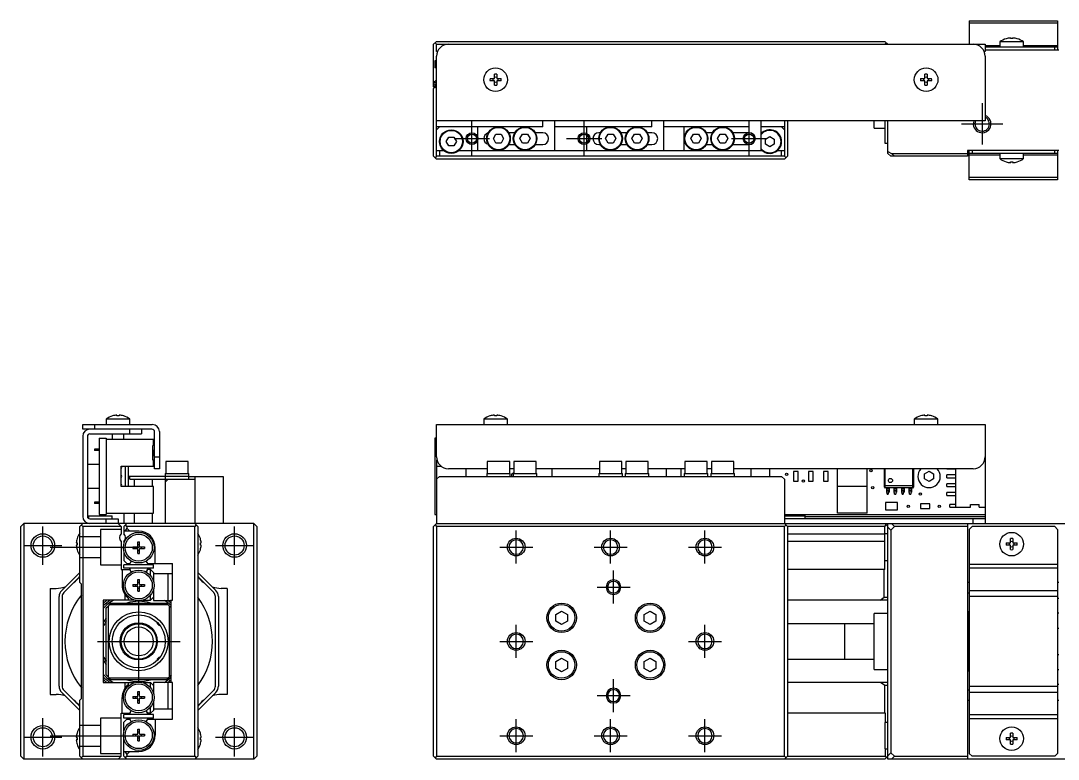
# Model space of a CAD drawing. Extents: x 0 to 579, y -8 to 217.
# Drawn here: x 0 to 175.9, y 85 to 210.3 of the extents above; entities that cross this region are included whole.
import ezdxf

# ---------------------------------------------------------------- set-up
doc = ezdxf.new("R2010")
doc.units = 0
doc.header["$LTSCALE"] = 0.5
doc.linetypes.add('CENTER', pattern=[50.8, 31.75, -6.35, 6.35, -6.35])
doc.linetypes.add('DASHED', pattern=[19.05, 12.7, -6.35])
for name, color, linetype in [('MSM_CENTER', 1, 'CENTER'), ('MSM_CONTINUOUS', 7, 'CONTINUOUS'), ('MSM_DASHED', 4, 'DASHED'), ('MSM_NARROW', 5, 'CONTINUOUS')]:
    doc.layers.add(name, color=color, linetype=linetype)

msp = doc.modelspace()

# ---------------------------------------------------------------- linework, layer by layer
at = {"layer": 'MSM_CENTER'}
for p, q in [((163, 196.3), (163, 189.3)), ((76.5, 187.3), (76.5, 193.3)), ((95.5, 187.3), (95.5, 193.3)), ((123.5, 187.3), (123.5, 193.3)), ((159.5, 192.8), (166.5, 192.8)), ((73.5, 190.3), (79.5, 190.3)), ((92.5, 190.3), (98.5, 190.3)), ((120.5, 190.3), (126.5, 190.3)), ((3.74, 118.01), (3.74, 124.51)), ((36.26, 118.01), (36.26, 124.51)), ((84, 118.2), (84, 123.8)), ((100, 118.2), (100, 123.8)), ((116, 118.2), (116, 123.8)), ((0.49, 121.26), (6.99, 121.26)), ((5, 121), (20, 121)), ((33.01, 121.26), (39.51, 121.26)), ((81.2, 121), (86.8, 121)), ((97.2, 121), (102.8, 121)), ((113.2, 121), (118.8, 121)), ((100.5, 111.4), (100.5, 117)), ((97.7, 114.2), (103.3, 114.2)), ((20, 98), (20, 112)), ((84, 102.2), (84, 107.8)), ((116, 102.2), (116, 107.8)), ((13, 105), (27, 105)), ((81.2, 105), (86.8, 105)), ((113.2, 105), (118.8, 105)), ((100.5, 93), (100.5, 98.6)), ((97.7, 95.8), (103.3, 95.8)), ((3.74, 85.49), (3.74, 91.99)), ((36.26, 85.49), (36.26, 91.99)), ((84, 86.2), (84, 91.8)), ((100, 86.2), (100, 91.8)), ((116, 86.2), (116, 91.8)), ((0.49, 88.74), (6.99, 88.74)), ((5, 89), (20, 89)), ((33.01, 88.74), (39.51, 88.74)), ((81.2, 89), (86.8, 89)), ((97.2, 89), (102.8, 89)), ((113.2, 89), (118.8, 89))]:
    msp.add_line(p, q, dxfattribs=at)
at = {"layer": 'MSM_CONTINUOUS'}
for p, q in [((160.8, 210.3), (160.8, 206.3)), ((160.8, 210.3), (175.8, 210.3)), ((175.8, 209.86), (160.8, 209.86)), ((175.8, 210.3), (175.8, 205.3)), ((70, 206.3), (70.5, 206.8)), ((70, 199.1), (70, 206.3)), ((70.25, 206.55), (70.5, 206.3)), ((70.5, 206.8), (146.5, 206.8)), ((70.5, 205.1), (70.5, 206.3)), ((70.5, 206.3), (163.5, 206.3)), ((147, 206.3), (146.5, 206.8)), ((146.5, 206.3), (146.75, 206.55)), ((163.5, 206.3), (163.5, 205.1)), ((163.5, 206.09), (166, 206.09)), ((170, 206.7), (166, 206.7)), ((166, 206.7), (166, 205.8)), ((167.07, 207.26), (167.05, 207.26)), ((167.8, 207.26), (167.8, 207.39)), ((168.2, 207.26), (167.8, 207.26)), ((168.2, 207.39), (168.2, 207.26)), ((168.95, 207.26), (168.93, 207.26)), ((170, 205.8), (170, 206.7)), ((170, 206.09), (175.8, 206.09)), ((70.67, 205.1), (70.5, 205.1)), ((70.5, 187.3), (70.5, 204.3)), ((163.5, 205.1), (163.33, 205.1)), ((175.8, 205.8), (163.5, 205.8)), ((176, 205.3), (163.5, 205.3)), ((163.5, 204.3), (163.5, 193.3)), ((175.3, 205.3), (175.3, 205.8)), ((70.2, 203.5), (70.2, 202.3)), ((70.5, 203.5), (70.2, 203.5)), ((70.5, 202.3), (70.2, 202.3)), ((80.3, 200.5), (80.3, 201.23)), ((80.7, 201.23), (80.7, 200.5)), ((153.3, 200.5), (153.3, 201.23)), ((153.7, 201.23), (153.7, 200.5)), ((70.5, 200.3), (70, 199.8)), ((70.5, 199.8), (70, 199.8)), ((70, 199.6), (70.5, 199.6)), ((70, 198.8), (70.5, 199.3)), ((70.1, 199), (70, 199.1)), ((70, 187.3), (70, 198.8)), ((70.1, 198.9), (70.1, 199.1)), ((70.25, 199.05), (70.5, 198.8)), ((70.5, 199.4), (70.4, 199.4)), ((70.4, 199.4), (70.4, 199.2)), ((79.57, 200.5), (80.3, 200.5)), ((80.3, 200.1), (79.57, 200.1)), ((80.3, 199.37), (80.3, 200.1)), ((80.7, 200.5), (81.43, 200.5)), ((80.7, 200.1), (80.7, 199.37)), ((81.43, 200.1), (80.7, 200.1)), ((152.57, 200.5), (153.3, 200.5)), ((153.3, 200.1), (152.57, 200.1)), ((153.3, 199.37), (153.3, 200.1)), ((153.7, 200.5), (154.43, 200.5)), ((153.7, 200.1), (153.7, 199.37)), ((154.43, 200.1), (153.7, 200.1)), ((163.5, 193.3), (70.5, 193.3)), ((70.5, 191.8), (71, 192.3)), ((88.5, 192.3), (70.5, 192.3)), ((77.5, 188.3), (77.5, 192.3)), ((88.5, 192.3), (88.5, 193.3)), ((90.5, 193.3), (90.5, 188.3)), ((107, 192.3), (90.5, 192.3)), ((96, 188.3), (96, 192.3)), ((107, 192.3), (107, 193.3)), ((109, 193.3), (109, 188.3)), ((123.5, 192.3), (109, 192.3)), ((112.5, 188.3), (112.5, 192.3)), ((123.5, 192.3), (123.5, 193.3)), ((125.5, 193.3), (125.5, 188.3)), ((129.5, 192.3), (125.5, 192.3)), ((129, 192.3), (129.5, 191.8)), ((129.5, 193.3), (129.5, 187.3)), ((130, 193.3), (130, 187.3)), ((144.7, 192.05), (144.7, 193.3)), ((144.7, 192.05), (146.5, 192.05)), ((146.5, 193.3), (146.5, 189.55)), ((147, 187.8), (147, 193.3)), ((72.13, 189.8), (72.57, 190.55)), ((72.57, 190.55), (73.43, 190.55)), ((73.43, 190.55), (73.87, 189.8)), ((80.13, 190.3), (80.57, 191.05)), ((80.57, 189.55), (80.13, 190.3)), ((80.57, 191.05), (81.43, 191.05)), ((81.43, 191.05), (81.87, 190.3)), ((81.87, 190.3), (81.43, 189.55)), ((83.77, 191.3), (82.73, 191.3)), ((84.63, 190.3), (85.07, 191.05)), ((85.07, 189.55), (84.63, 190.3)), ((85.07, 191.05), (85.93, 191.05)), ((85.93, 191.05), (86.37, 190.3)), ((86.37, 190.3), (85.93, 189.55)), ((88.5, 191.3), (87.23, 191.3)), ((98.27, 191.3), (98, 191.3)), ((99.13, 190.3), (99.57, 191.05)), ((99.57, 189.55), (99.13, 190.3)), ((99.57, 191.05), (100.43, 191.05)), ((100.43, 191.05), (100.87, 190.3)), ((100.87, 190.3), (100.43, 189.55)), ((102.77, 191.3), (101.73, 191.3)), ((103.63, 190.3), (104.07, 191.05)), ((104.07, 189.55), (103.63, 190.3)), ((104.07, 191.05), (104.93, 191.05)), ((104.93, 191.05), (105.37, 190.3)), ((105.37, 190.3), (104.93, 189.55)), ((107, 191.3), (106.23, 191.3)), ((113.63, 190.3), (114.07, 191.05)), ((114.07, 189.55), (113.63, 190.3)), ((114.07, 191.05), (114.93, 191.05)), ((114.93, 191.05), (115.37, 190.3)), ((115.37, 190.3), (114.93, 189.55)), ((117.27, 191.3), (116.23, 191.3)), ((118.13, 190.3), (118.57, 191.05)), ((118.57, 189.55), (118.13, 190.3)), ((118.57, 191.05), (119.43, 191.05)), ((119.43, 191.05), (119.87, 190.3)), ((119.87, 190.3), (119.43, 189.55)), ((123.5, 191.3), (120.73, 191.3)), ((126.25, 190.23), (127, 190.67)), ((126.25, 189.37), (126.25, 190.23)), ((127, 190.67), (127.75, 190.23)), ((127.75, 190.23), (127.75, 189.37)), ((70.5, 188.3), (71.68, 188.3)), ((71, 188.3), (71, 187.3)), ((72.57, 189.05), (72.13, 189.8)), ((73.43, 189.05), (72.57, 189.05)), ((73.87, 189.8), (73.43, 189.05)), ((74.32, 188.3), (125.68, 188.3)), ((81.43, 189.55), (80.57, 189.55)), ((82.73, 189.3), (83.77, 189.3)), ((85.93, 189.55), (85.07, 189.55)), ((87.23, 189.3), (88.5, 189.3)), ((98, 189.3), (98.27, 189.3)), ((100.43, 189.55), (99.57, 189.55)), ((101.73, 189.3), (102.77, 189.3)), ((104.93, 189.55), (104.07, 189.55)), ((106.23, 189.3), (107, 189.3)), ((114.93, 189.55), (114.07, 189.55)), ((116.23, 189.3), (117.27, 189.3)), ((119.43, 189.55), (118.57, 189.55)), ((120.73, 189.3), (123.5, 189.3)), ((127, 188.93), (126.25, 189.37)), ((127.75, 189.37), (127, 188.93)), ((128.32, 188.3), (129.5, 188.3)), ((129, 187.3), (129, 188.3)), ((146.5, 189.55), (147, 189.55)), ((176, 188.3), (160.5, 188.3)), ((160.5, 188.3), (160.5, 187.3)), ((160.8, 183.3), (160.8, 188.3)), ((161.3, 188.3), (161.3, 187.8)), ((175.3, 187.8), (175.3, 188.3)), ((175.8, 188.3), (175.8, 183.3)), ((70.5, 186.8), (70, 187.3)), ((70.5, 187.3), (70.25, 187.05)), ((129.5, 187.3), (70.5, 187.3)), ((129.5, 186.8), (70.5, 186.8)), ((129.75, 187.05), (129.5, 187.3)), ((129.5, 186.8), (130, 187.3)), ((147, 188.11), (147.61, 187.8)), ((147.5, 187.3), (147, 187.8)), ((160.5, 187.3), (147.5, 187.3)), ((147.61, 187.8), (160.5, 187.8)), ((147.61, 187.8), (148.11, 187.3)), ((175.8, 187.8), (160.8, 187.8)), ((166, 187.51), (160.8, 187.51)), ((166, 187.8), (166, 186.9)), ((166, 186.9), (170, 186.9)), ((170, 186.9), (170, 187.8)), ((175.8, 187.51), (170, 187.51)), ((167.05, 186.34), (167.07, 186.34)), ((167.8, 186.34), (168.2, 186.34)), ((167.8, 186.21), (167.8, 186.34)), ((168.2, 186.34), (168.2, 186.21)), ((168.93, 186.34), (168.95, 186.34)), ((160.8, 183.74), (175.8, 183.74)), ((175.8, 183.3), (160.8, 183.3)), ((18.5, 142.7), (14.5, 142.7)), ((14.5, 142.7), (14.5, 141.8)), ((15.57, 143.26), (15.55, 143.26)), ((16.3, 143.26), (16.3, 143.39)), ((16.7, 143.26), (16.3, 143.26)), ((16.7, 143.39), (16.7, 143.26)), ((17.45, 143.26), (17.43, 143.26)), ((18.5, 141.8), (18.5, 142.7)), ((82.5, 142.7), (78.5, 142.7)), ((78.5, 142.7), (78.5, 141.8)), ((79.57, 143.26), (79.55, 143.26)), ((80.3, 143.26), (80.3, 143.39)), ((80.7, 143.26), (80.3, 143.26)), ((80.7, 143.39), (80.7, 143.26)), ((81.45, 143.26), (81.43, 143.26)), ((82.5, 141.8), (82.5, 142.7)), ((155.5, 142.7), (151.5, 142.7)), ((151.5, 142.7), (151.5, 141.8)), ((152.57, 143.26), (152.55, 143.26)), ((153.3, 143.26), (153.3, 143.39)), ((153.7, 143.26), (153.3, 143.26)), ((153.7, 143.39), (153.7, 143.26)), ((154.45, 143.26), (154.43, 143.26)), ((155.5, 141.8), (155.5, 142.7)), ((10.5, 141), (10.5, 141.8)), ((10.5, 141.8), (22.3, 141.8)), ((22.2, 141), (10.5, 141)), ((12.5, 141.8), (12.5, 141)), ((18.5, 140.2), (18.5, 141)), ((20.5, 141), (20.5, 140.2)), ((70.5, 136.3), (70.5, 141.8)), ((70.5, 141.8), (163.5, 141.8)), ((163.5, 141.8), (163.5, 125)), ((10.5, 139.8), (10.5, 126.2)), ((11.3, 139.8), (11.3, 126.2)), ((11.7, 140.2), (20.5, 140.2)), ((13.3, 139.5), (13.3, 126.5)), ((13.3, 139.5), (14.5, 139.5)), ((14.5, 139.5), (14.5, 126.5)), ((22.5, 139.25), (14.5, 139.25)), ((15.5, 140.2), (15.5, 139.25)), ((17.5, 139.25), (17.5, 140.2)), ((22.5, 138.25), (22.5, 139.25)), ((22.7, 134.3), (22.7, 140.5)), ((23.5, 140.6), (23.5, 134.3)), ((70.2, 139.5), (70.2, 126.5)), ((70.5, 139.5), (70.2, 139.5)), ((12.5, 137.62), (12.5, 137.38)), ((13.3, 137.62), (12.5, 137.62)), ((13.3, 137.38), (12.5, 137.38)), ((22.4, 135.75), (22.4, 138.25)), ((22.5, 138.25), (22.4, 138.25)), ((22.4, 137.45), (22.5, 137.45)), ((22.5, 136.55), (22.5, 137.45)), ((22.4, 137.08), (22.5, 137.08)), ((22.4, 136.93), (22.5, 136.93)), ((22.4, 136.55), (22.5, 136.55)), ((22.5, 135.75), (22.4, 135.75)), ((22.5, 134.75), (22.5, 135.75)), ((22.7, 136.3), (23.5, 136.3)), ((28.4, 135.5), (24.6, 135.5)), ((24.6, 135.5), (24.6, 133.5)), ((28.4, 133.5), (28.4, 135.5)), ((70.5, 135.75), (70.5, 125)), ((70.58, 135.75), (70.5, 135.75)), ((82.9, 135.5), (79.1, 135.5)), ((79.1, 135.5), (79.1, 133.5)), ((82.9, 133.5), (82.9, 135.5)), ((87.4, 135.5), (83.6, 135.5)), ((83.6, 135.5), (83.6, 133.5)), ((87.4, 133.5), (87.4, 135.5)), ((101.9, 135.5), (98.1, 135.5)), ((98.1, 135.5), (98.1, 133.5)), ((101.9, 133.5), (101.9, 135.5)), ((106.4, 135.5), (102.6, 135.5)), ((102.6, 135.5), (102.6, 133.5)), ((106.4, 133.5), (106.4, 135.5)), ((116.4, 135.5), (112.6, 135.5)), ((112.6, 135.5), (112.6, 133.5)), ((116.4, 133.5), (116.4, 135.5)), ((120.9, 135.5), (117.1, 135.5)), ((117.1, 135.5), (117.1, 133.5)), ((120.9, 133.5), (120.9, 135.5)), ((13.3, 135), (11.3, 135)), ((17, 134.75), (22.5, 134.75)), ((17, 131.25), (17, 134.75)), ((17.7, 134.75), (17.7, 131.25)), ((18.2, 134.75), (18.2, 131.25)), ((23.5, 134.3), (22.7, 134.3)), ((70.5, 134.75), (71.24, 134.75)), ((79.1, 134.3), (72.5, 134.3)), ((75.5, 133), (75.5, 134.3)), ((83.6, 134.3), (82.9, 134.3)), ((98.1, 134.3), (87.4, 134.3)), ((90.1, 133), (90.1, 134.3)), ((102.6, 134.3), (101.9, 134.3)), ((112.6, 134.3), (106.4, 134.3)), ((109.5, 133), (109.5, 134.3)), ((111.9, 134.3), (111.9, 133)), ((117.1, 134.3), (116.4, 134.3)), ((161.5, 134.3), (120.9, 134.3)), ((123.8, 134.3), (123.8, 133)), ((127, 133), (127, 134.3)), ((131.03, 133.8), (131.03, 132.2)), ((131.83, 133.8), (131.03, 133.8)), ((131.83, 132.2), (131.83, 133.8)), ((133.57, 133.8), (133.57, 132.2)), ((134.37, 133.8), (133.57, 133.8)), ((134.37, 132.2), (134.37, 133.8)), ((136.11, 133.8), (136.11, 132.2)), ((136.91, 133.8), (136.11, 133.8)), ((136.91, 132.2), (136.91, 133.8)), ((138.5, 126.75), (138.5, 134.3)), ((143.5, 126.75), (143.5, 134.3)), ((146.45, 131.15), (146.45, 134.3)), ((146.55, 131.05), (146.55, 134.3)), ((151.25, 131.05), (151.25, 134.3)), ((151.35, 134.3), (151.35, 131.15)), ((153.25, 133.43), (154, 133.87)), ((154, 133.87), (154.75, 133.43)), ((157, 134.25), (157, 134.3)), ((157, 134.25), (158.5, 134.25)), ((158.5, 134.3), (158.5, 127.75)), ((18.5, 133), (18.2, 133)), ((18.5, 132.5), (18.5, 133)), ((28.5, 133), (18.5, 133)), ((18.5, 132.5), (29.5, 132.5)), ((19.3, 131.25), (19.3, 132.5)), ((22.3, 132.5), (22.3, 131.25)), ((24.5, 133.5), (28.5, 133.5)), ((24.5, 133.5), (24.5, 125)), ((24.5, 132), (25, 132.5)), ((28.5, 132.5), (28.5, 133.5)), ((28.5, 133), (34.3, 133)), ((29.5, 133), (29.5, 125)), ((34.3, 133), (34.3, 125)), ((71, 133), (70.5, 132.5)), ((71, 133), (129, 133)), ((79, 133.5), (83, 133.5)), ((79, 133.5), (79, 133)), ((83, 133), (83, 133.5)), ((83.25, 133.43), (83.6, 133.64)), ((83.25, 133), (83.25, 133.43)), ((83.5, 133.5), (87.5, 133.5)), ((83.5, 133.5), (83.5, 133)), ((87.5, 133), (87.5, 133.5)), ((98, 133.5), (102, 133.5)), ((98, 133.5), (98, 133)), ((102, 133), (102, 133.5)), ((102.5, 133.5), (106.5, 133.5)), ((102.5, 133.5), (102.5, 133)), ((106.5, 133), (106.5, 133.5)), ((112.5, 133.5), (116.5, 133.5)), ((112.5, 133.5), (112.5, 133)), ((116.5, 133), (116.5, 133.5)), ((117, 133.5), (121, 133.5)), ((117, 133.5), (117, 133)), ((121, 133), (121, 133.5)), ((129.5, 132.5), (129, 133)), ((129.5, 132.5), (129.5, 125)), ((131.03, 132.2), (131.83, 132.2)), ((133.57, 132.2), (134.37, 132.2)), ((136.11, 132.2), (136.91, 132.2)), ((153.25, 132.57), (153.25, 133.43)), ((154, 132.13), (153.25, 132.57)), ((154.75, 132.57), (154, 132.13)), ((154.75, 133.43), (154.75, 132.57)), ((157, 132.75), (157, 133.25)), ((158.5, 133.25), (157, 133.25)), ((157, 132.75), (158.5, 132.75)), ((11.3, 131), (13.3, 131)), ((22.5, 131.25), (17, 131.25)), ((22.5, 126.75), (22.5, 131.25)), ((143.5, 131.25), (138.5, 131.25)), ((146.45, 131.47), (151.35, 131.47)), ((146.45, 131.47), (146.45, 131.47)), ((146.45, 131.47), (146.45, 131.46)), ((146.45, 131.46), (146.45, 131.45)), ((146.45, 131.45), (146.45, 131.45)), ((146.45, 131.45), (146.45, 131.44)), ((146.45, 131.44), (146.46, 131.44)), ((146.45, 131.15), (146.45, 131.14)), ((146.45, 131.14), (146.45, 131.14)), ((146.45, 131.14), (146.45, 131.13)), ((146.45, 131.13), (146.45, 131.13)), ((146.45, 131.13), (146.45, 131.12)), ((146.45, 131.12), (146.46, 131.12)), ((146.46, 131.44), (146.46, 131.43)), ((146.46, 131.43), (146.46, 131.43)), ((146.46, 131.43), (146.47, 131.43)), ((146.46, 131.12), (146.46, 131.11)), ((146.46, 131.11), (146.46, 131.11)), ((146.46, 131.11), (146.47, 131.1)), ((146.47, 131.43), (146.47, 131.42)), ((146.47, 131.42), (146.48, 131.42)), ((146.47, 131.1), (146.47, 131.1)), ((146.47, 131.1), (146.48, 131.1)), ((146.48, 131.42), (146.49, 131.41)), ((146.48, 131.1), (146.49, 131.09)), ((146.49, 131.41), (146.49, 131.41)), ((146.49, 131.41), (146.5, 131.41)), ((146.49, 131.09), (146.49, 131.09)), ((146.49, 131.09), (146.5, 131.09)), ((146.5, 131.41), (146.51, 131.41)), ((146.5, 131.09), (146.51, 131.08)), ((146.51, 131.41), (146.51, 131.4)), ((146.51, 131.4), (146.52, 131.4)), ((146.51, 131.08), (146.51, 131.08)), ((146.51, 131.08), (146.52, 131.08)), ((146.52, 131.4), (146.53, 131.4)), ((146.52, 131.08), (146.53, 131.08)), ((146.53, 131.4), (146.54, 131.4)), ((146.53, 131.08), (146.54, 131.08)), ((146.54, 131.4), (146.55, 131.4)), ((146.54, 131.08), (146.55, 131.08)), ((151.25, 131.4), (146.55, 131.4)), ((146.55, 131.08), (151.25, 131.08)), ((151.25, 131.05), (146.55, 131.05)), ((146.78, 131.05), (146.78, 130.32)), ((146.78, 130.94), (147.21, 130.94)), ((147.21, 130.61), (146.78, 130.61)), ((147.21, 130.51), (146.78, 130.51)), ((146.89, 130.25), (146.78, 130.32)), ((146.89, 130), (146.89, 130.25)), ((147.21, 130.32), (147.09, 130.25)), ((147.09, 130.25), (147.09, 130)), ((147.21, 131.05), (147.21, 130.32)), ((148.05, 131.05), (148.05, 130.32)), ((148.05, 130.94), (148.48, 130.94)), ((148.48, 130.61), (148.05, 130.61)), ((148.48, 130.51), (148.05, 130.51)), ((148.16, 130.25), (148.05, 130.32)), ((148.16, 130), (148.16, 130.25)), ((148.48, 130.32), (148.36, 130.25)), ((148.36, 130.25), (148.36, 130)), ((148.48, 131.05), (148.48, 130.32)), ((149.32, 131.05), (149.32, 130.32)), ((149.32, 130.94), (149.75, 130.94)), ((149.75, 130.61), (149.32, 130.61)), ((149.75, 130.51), (149.32, 130.51)), ((149.43, 130.25), (149.32, 130.32)), ((149.43, 130), (149.43, 130.25)), ((149.75, 130.32), (149.63, 130.25)), ((149.63, 130.25), (149.63, 130)), ((149.75, 131.05), (149.75, 130.32)), ((150.59, 131.05), (150.59, 130.32)), ((150.59, 130.94), (151.02, 130.94)), ((151.02, 130.61), (150.59, 130.61)), ((151.02, 130.51), (150.59, 130.51)), ((150.7, 130.25), (150.59, 130.32)), ((150.7, 130), (150.7, 130.25)), ((151.02, 130.32), (150.9, 130.25)), ((150.9, 130.25), (150.9, 130)), ((151.02, 131.05), (151.02, 130.32)), ((151.25, 131.4), (151.25, 131.4)), ((151.25, 131.4), (151.26, 131.4)), ((151.25, 131.08), (151.25, 131.08)), ((151.25, 131.08), (151.26, 131.08)), ((151.26, 131.4), (151.27, 131.4)), ((151.26, 131.08), (151.27, 131.08)), ((151.27, 131.4), (151.28, 131.4)), ((151.27, 131.08), (151.28, 131.08)), ((151.28, 131.4), (151.28, 131.41)), ((151.28, 131.41), (151.29, 131.41)), ((151.28, 131.08), (151.29, 131.09)), ((151.28, 131.08), (151.28, 131.08)), ((151.29, 131.41), (151.3, 131.41)), ((151.29, 131.09), (151.3, 131.09)), ((151.3, 131.41), (151.31, 131.42)), ((151.3, 131.41), (151.3, 131.41)), ((151.3, 131.09), (151.31, 131.1)), ((151.3, 131.09), (151.3, 131.09)), ((151.31, 131.42), (151.32, 131.42)), ((151.31, 131.1), (151.32, 131.1)), ((151.32, 131.42), (151.32, 131.43)), ((151.32, 131.43), (151.33, 131.43)), ((151.32, 131.1), (151.33, 131.11)), ((151.32, 131.1), (151.32, 131.1)), ((151.33, 131.43), (151.33, 131.44)), ((151.33, 131.44), (151.34, 131.44)), ((151.33, 131.43), (151.33, 131.43)), ((151.33, 131.11), (151.33, 131.12)), ((151.33, 131.12), (151.34, 131.12)), ((151.33, 131.11), (151.33, 131.11)), ((151.34, 131.46), (151.34, 131.47)), ((151.34, 131.47), (151.35, 131.47)), ((151.34, 131.45), (151.34, 131.46)), ((151.34, 131.44), (151.34, 131.45)), ((151.34, 131.45), (151.34, 131.45)), ((151.34, 131.14), (151.35, 131.15)), ((151.34, 131.13), (151.34, 131.14)), ((151.34, 131.14), (151.34, 131.14)), ((151.34, 131.12), (151.34, 131.13)), ((151.34, 131.13), (151.34, 131.13)), ((157, 131.25), (157, 131.75)), ((158.5, 131.75), (157, 131.75)), ((157, 131.25), (158.5, 131.25)), ((157, 129.75), (157, 130.25)), ((158.5, 130.25), (157, 130.25)), ((12.5, 128.62), (12.5, 128.38)), ((13.3, 128.62), (12.5, 128.62)), ((148.63, 128.54), (146.63, 128.54)), ((146.63, 128.54), (146.63, 127.3)), ((146.89, 130), (147.09, 130)), ((148.16, 130), (148.36, 130)), ((148.63, 127.3), (148.63, 128.54)), ((149.43, 130), (149.63, 130)), ((150.7, 130), (150.9, 130)), ((157, 129.75), (158.5, 129.75)), ((13.3, 128.38), (12.5, 128.38)), ((14.5, 126.75), (22.5, 126.75)), ((17.5, 126.75), (17.5, 125)), ((19.3, 125), (19.3, 126.75)), ((22.3, 126.75), (22.3, 125)), ((143.5, 126.75), (138.5, 126.75)), ((146.63, 127.3), (148.63, 127.3)), ((154.14, 128.32), (152.54, 128.32)), ((152.54, 128.32), (152.54, 127.52)), ((152.54, 127.52), (154.14, 127.52)), ((154.14, 127.52), (154.14, 128.32)), ((157.5, 127.75), (157.5, 128.25)), ((158.5, 128.25), (157.5, 128.25)), ((157.5, 127.75), (161, 127.75)), ((161, 128.25), (162.5, 128.25)), ((161, 127.75), (161, 128.25)), ((162.5, 127.75), (162.5, 128.25)), ((162.5, 127.75), (163.5, 127.75)), ((0, 124.5), (0.5, 125)), ((0.5, 125), (0.5, 85)), ((39.5, 125), (0.5, 125)), ((10, 124.5), (10.5, 125)), ((11.5, 126.3), (15.5, 126.3)), ((11.5, 126.3), (11.5, 125.85)), ((11.7, 125.8), (16.5, 125.8)), ((13.3, 126.5), (14.5, 126.5)), ((13.8, 126.3), (13.8, 126.5)), ((14.5, 125), (14.5, 125.8)), ((15.5, 125.8), (15.5, 126.3)), ((16.5, 125.8), (16.5, 125)), ((16.5, 125), (17, 124.5)), ((18, 125), (17.5, 124.5)), ((29.5, 125), (30, 124.5)), ((39.5, 85), (39.5, 125)), ((39.5, 125), (40, 124.5)), ((70.5, 125), (70, 124.5)), ((70.2, 126.5), (70.5, 126.5)), ((70.5, 125), (207.5, 125)), ((129.5, 126.5), (163.5, 126.5)), ((129.5, 126.3), (133, 126.3)), ((163.5, 125.8), (129.5, 125.8)), ((130, 124.5), (129.5, 125)), ((133, 125.8), (133, 126.5)), ((133, 126.2), (163.5, 126.2)), ((147, 124.5), (146.5, 125)), ((147, 85), (147, 125)), ((147.61, 125), (148.11, 124.5)), ((160.5, 125), (160.5, 85)), ((161.5, 125), (161.5, 125.8)), ((0, 85.5), (0, 124.5)), ((10, 115), (10, 124.5)), ((10.5, 124.5), (10.25, 124.75)), ((10.5, 124.5), (10.5, 85.5)), ((17, 124.5), (10.5, 124.5)), ((17, 124.5), (17, 123.26)), ((17.5, 124.5), (17.5, 123.26)), ((20, 123.7), (17.5, 123.7)), ((18, 124.2), (17.65, 123.7)), ((18, 124.5), (17.75, 124.75)), ((18, 124.5), (18, 124.2)), ((29.5, 124.5), (18, 124.5)), ((18.5, 123.7), (18, 124.2)), ((29.75, 124.75), (29.5, 124.5)), ((29.5, 85.5), (29.5, 124.5)), ((30, 124.5), (30, 85.5)), ((40, 124.5), (40, 85.5)), ((70, 85.5), (70, 124.5)), ((70.25, 124.75), (70.5, 124.5)), ((129.5, 124.5), (70.5, 124.5)), ((70.5, 124.5), (70.5, 85.5)), ((129.5, 124.5), (129.75, 124.75)), ((129.5, 85.5), (129.5, 124.5)), ((146.5, 124.5), (130, 124.5)), ((130, 124.5), (130, 85.5)), ((130, 123.26), (146.5, 123.26)), ((146.5, 124.5), (146.75, 124.75)), ((146.5, 123.26), (146.5, 124.5)), ((146.5, 117.2), (146.5, 123.25)), ((147, 123.25), (146.5, 123.25)), ((147.5, 123.89), (147, 124.39)), ((148.11, 124.5), (147.5, 123.89)), ((147.5, 123.89), (147.5, 86.11)), ((160.5, 124.5), (148.11, 124.5)), ((161.3, 124.5), (160.8, 124)), ((160.8, 124), (160.8, 86)), ((175.3, 124.5), (161.3, 124.5)), ((175.8, 124), (175.3, 124.5)), ((175.8, 124), (175.8, 86)), ((9.41, 121.7), (9.54, 121.7)), ((9.54, 122.45), (9.54, 122.43)), ((9.54, 121.7), (9.54, 121.3)), ((17, 121.94), (17, 117.2)), ((17.5, 121.94), (17.5, 121.61)), ((19.85, 121.9), (20.14, 121.9)), ((19.85, 121.11), (19.85, 121.9)), ((20.14, 121.11), (20.14, 121.9)), ((30.46, 122.43), (30.46, 122.45)), ((30.46, 121.7), (30.59, 121.7)), ((30.46, 121.3), (30.46, 121.7)), ((146.5, 121.94), (130, 121.94)), ((167.07, 121.7), (167.8, 121.7)), ((167.8, 121.7), (167.8, 122.43)), ((168.2, 122.43), (168.2, 121.7)), ((168.2, 121.7), (168.93, 121.7)), ((9.54, 121.3), (9.41, 121.3)), ((9.54, 120.57), (9.54, 120.55)), ((17.5, 120.19), (17.5, 118.7)), ((19, 121.05), (19.79, 121.05)), ((19, 121.05), (19, 120.76)), ((19, 120.76), (19.79, 120.76)), ((19.53, 120.76), (19.53, 121.05)), ((20.14, 121.37), (19.85, 121.37)), ((19.85, 119.9), (19.85, 120.7)), ((19.85, 120.43), (20.14, 120.43)), ((19.85, 119.9), (20.14, 119.9)), ((20.14, 119.9), (20.14, 120.7)), ((20.2, 121.05), (21, 121.05)), ((20.2, 120.76), (21, 120.76)), ((20.47, 120.76), (20.47, 121.05)), ((21, 121.05), (21, 120.76)), ((22.8, 118.2), (22.8, 120.9)), ((30.59, 121.3), (30.46, 121.3)), ((30.46, 120.55), (30.46, 120.57)), ((167.8, 121.3), (167.07, 121.3)), ((167.8, 120.57), (167.8, 121.3)), ((168.2, 121.3), (168.2, 120.57)), ((168.93, 121.3), (168.2, 121.3)), ((17.5, 118.7), (18, 118.2)), ((22.5, 118), (17.5, 118)), ((17.5, 117.4), (17.5, 118)), ((18, 118.2), (18.48, 118.2)), ((18.54, 118.29), (18.48, 118.2)), ((21.52, 118.2), (21.33, 118.53)), ((21.52, 118.2), (25.7, 118.2)), ((22.5, 117.4), (22.5, 118)), ((25.7, 112), (25.7, 118.2)), ((146.5, 118.75), (147, 118.75)), ((160.8, 118.12), (175.8, 118.12)), ((6.94, 113.65), (10, 116.71)), ((17, 117.2), (18.46, 117.2)), ((17.2, 117.2), (17.2, 114.5)), ((22.5, 117.4), (17.5, 117.4)), ((18.46, 117.2), (18.54, 117.06)), ((21.33, 116.82), (21.54, 117.2)), ((22, 117.2), (21.54, 117.2)), ((22, 116.16), (22, 117.2)), ((22, 117.2), (22.5, 116.7)), ((22.5, 116.7), (22.5, 115.21)), ((25.7, 116.45), (22.5, 116.45)), ((25, 111.95), (25, 116.45)), ((30, 116.71), (33.06, 113.65)), ((146.5, 117.2), (130, 117.2)), ((146.4, 112.5), (146.4, 117.2)), ((175.8, 117.41), (160.8, 117.41)), ((10, 116), (7.29, 113.29)), ((10.3, 114.7), (10, 115)), ((10.3, 95.3), (10.3, 114.7)), ((19, 114.64), (19.79, 114.64)), ((19, 114.64), (19, 114.36)), ((19, 114.36), (19.79, 114.36)), ((19.53, 114.36), (19.53, 114.64)), ((19.85, 115.5), (20.14, 115.5)), ((19.85, 114.7), (19.85, 115.5)), ((20.14, 114.97), (19.85, 114.97)), ((20.14, 114.7), (20.14, 115.5)), ((20.2, 114.64), (21, 114.64)), ((20.2, 114.36), (21, 114.36)), ((20.47, 114.36), (20.47, 114.64)), ((21, 114.64), (21, 114.36)), ((32.71, 113.29), (30, 116)), ((160.8, 115), (160.5, 115)), ((176, 115), (175.8, 115)), ((5, 114), (5, 96)), ((5, 114), (6, 114)), ((6.5, 97.41), (6.5, 112.59)), ((7, 112.59), (7, 97.41)), ((17.7, 112), (17.7, 112.9)), ((19.85, 113.5), (19.85, 114.3)), ((19.85, 114.03), (20.14, 114.03)), ((19.85, 113.5), (20.14, 113.5)), ((20.14, 113.5), (20.14, 114.3)), ((22, 112), (22, 112.84)), ((22.5, 113.79), (22.5, 111.95)), ((33, 97.41), (33, 112.59)), ((33.5, 112.59), (33.5, 97.41)), ((35, 114), (34, 114)), ((35, 114), (35, 96)), ((160.5, 113.25), (160.8, 113.25)), ((160.8, 113.65), (175.8, 113.65)), ((175.8, 112.59), (160.8, 112.59)), ((14, 112), (14, 98)), ((19.29, 112), (14, 112)), ((14.5, 110.7), (14.8, 111)), ((15, 111.2), (14.8, 111)), ((14.8, 111), (14.8, 99)), ((15, 111.2), (15.3, 111.5)), ((25, 111.2), (15, 111.2)), ((15.3, 111.5), (24.7, 111.5)), ((18.2, 112.36), (18.2, 112)), ((20.71, 112), (22, 112)), ((22.5, 112.5), (22, 112)), ((22.5, 111.95), (25.5, 111.95)), ((24.7, 111.5), (25, 111.2)), ((25.2, 111), (25, 111.2)), ((25.2, 99), (25.2, 111)), ((25.2, 111), (25.5, 110.7)), ((25.5, 98), (25.5, 112)), ((25.5, 112), (25.7, 112)), ((147, 112), (130, 112)), ((145.69, 112), (146.4, 112.5)), ((146.4, 112.5), (147, 112.5)), ((176, 112.27), (175.8, 112.27)), ((14.5, 99.3), (14.5, 110.7)), ((90.7, 109.58), (91.7, 110.15)), ((90.7, 108.42), (90.7, 109.58)), ((91.7, 110.15), (92.7, 109.58)), ((92.7, 109.58), (92.7, 108.42)), ((105.7, 109.58), (106.7, 110.15)), ((105.7, 108.42), (105.7, 109.58)), ((106.7, 110.15), (107.7, 109.58)), ((107.7, 109.58), (107.7, 108.42)), ((144.7, 100.25), (144.7, 109.75)), ((147, 109.75), (144.7, 109.75)), ((160.7, 110), (160.5, 109.8)), ((160.7, 110), (160.7, 100)), ((160.8, 110), (160.7, 110)), ((176, 109.77), (175.8, 109.77)), ((23.2, 107.97), (23.2, 108.16)), ((23.2, 107.97), (23.42, 107.75)), ((23.42, 107.92), (23.42, 107.75)), ((23.42, 107.75), (23.56, 107.75)), ((23.56, 107.75), (23.56, 107.75)), ((91.7, 107.85), (90.7, 108.42)), ((92.7, 108.42), (91.7, 107.85)), ((106.7, 107.85), (105.7, 108.42)), ((107.7, 108.42), (106.7, 107.85)), ((144.7, 108), (130, 108)), ((139.7, 102), (139.7, 108)), ((175.8, 107.27), (176, 107.27)), ((23.42, 102.25), (23.2, 102.03)), ((23.2, 101.84), (23.2, 102.03)), ((23.56, 102.25), (23.42, 102.25)), ((23.42, 102.25), (23.42, 102.08)), ((23.56, 102.25), (23.56, 102.25)), ((90.7, 101.58), (91.7, 102.15)), ((91.7, 102.15), (92.7, 101.58)), ((105.7, 101.58), (106.7, 102.15)), ((106.7, 102.15), (107.7, 101.58)), ((176, 102.73), (175.8, 102.73)), ((90.7, 100.42), (90.7, 101.58)), ((91.7, 99.85), (90.7, 100.42)), ((92.7, 100.42), (91.7, 99.85)), ((92.7, 101.58), (92.7, 100.42)), ((105.7, 100.42), (105.7, 101.58)), ((106.7, 99.85), (105.7, 100.42)), ((107.7, 100.42), (106.7, 99.85)), ((107.7, 101.58), (107.7, 100.42)), ((130, 102), (144.7, 102)), ((14.8, 99), (14.5, 99.3)), ((14.8, 99), (15, 98.8)), ((15, 98.8), (25, 98.8)), ((15.3, 98.5), (15, 98.8)), ((25, 98.8), (24.7, 98.5)), ((25, 98.8), (25.2, 99)), ((25.5, 99.3), (25.2, 99)), ((144.7, 100.25), (147, 100.25)), ((160.5, 100.2), (160.7, 100)), ((160.7, 100), (160.8, 100)), ((175.8, 100.23), (176, 100.23)), ((14, 98), (19.29, 98)), ((24.7, 98.5), (15.3, 98.5)), ((17.7, 97.1), (17.7, 98)), ((18.2, 98), (18.2, 97.64)), ((20.71, 98), (22, 98)), ((22, 97.16), (22, 98)), ((22, 98), (22.5, 97.5)), ((22.5, 98.05), (22.5, 96.21)), ((25.5, 98.05), (22.5, 98.05)), ((25, 93.55), (25, 98.05)), ((25.7, 98), (25.5, 98)), ((25.7, 91.8), (25.7, 98)), ((147, 98), (130, 98)), ((146.5, 97.5), (145.79, 98)), ((146.5, 92.8), (146.5, 97.5)), ((147, 97.5), (146.5, 97.5)), ((160.8, 96.75), (160.5, 96.75)), ((160.8, 97.41), (175.8, 97.41)), ((175.8, 97.73), (176, 97.73)), ((5, 96), (6, 96)), ((10, 93.29), (6.94, 96.35)), ((7.29, 96.71), (10, 94)), ((10, 95), (10.3, 95.3)), ((10, 85.5), (10, 95)), ((17.2, 92.8), (17.2, 95.5)), ((19, 95.64), (19.79, 95.64)), ((19, 95.64), (19, 95.36)), ((19, 95.36), (19.79, 95.36)), ((19.53, 95.36), (19.53, 95.64)), ((19.85, 96.5), (20.14, 96.5)), ((19.85, 95.7), (19.85, 96.5)), ((20.14, 95.97), (19.85, 95.97)), ((19.85, 94.5), (19.85, 95.3)), ((19.85, 95.03), (20.14, 95.03)), ((20.14, 95.7), (20.14, 96.5)), ((20.14, 94.5), (20.14, 95.3)), ((20.2, 95.64), (21, 95.64)), ((20.2, 95.36), (21, 95.36)), ((20.47, 95.36), (20.47, 95.64)), ((21, 95.64), (21, 95.36)), ((30, 94), (32.71, 96.71)), ((33.06, 96.35), (30, 93.29)), ((35, 96), (34, 96)), ((160.5, 95), (160.8, 95)), ((175.8, 96.35), (160.8, 96.35)), ((175.8, 95), (176, 95)), ((19.85, 94.5), (20.14, 94.5)), ((22, 92.8), (22, 93.84)), ((22.5, 93.3), (22, 92.8)), ((22.5, 94.79), (22.5, 93.3)), ((22.5, 93.55), (25.7, 93.55)), ((17, 92.8), (18.46, 92.8)), ((17, 85.5), (17, 92.8)), ((22.5, 92.6), (17.5, 92.6)), ((17.5, 92), (17.5, 92.6)), ((22.5, 92), (17.5, 92)), ((18, 91.8), (17.5, 91.3)), ((18, 91.8), (18.48, 91.8)), ((18.54, 92.94), (18.46, 92.8)), ((18.48, 91.8), (18.54, 91.71)), ((21.54, 92.8), (21.33, 93.18)), ((21.33, 91.47), (21.52, 91.8)), ((21.52, 91.8), (25.7, 91.8)), ((22, 92.8), (21.54, 92.8)), ((22.5, 92), (22.5, 92.6)), ((22.8, 91.8), (22.8, 89.1)), ((146.6, 92.8), (130, 92.8)), ((146.6, 91.25), (146.6, 92.8)), ((160.8, 92.59), (175.8, 92.59)), ((175.8, 91.88), (160.8, 91.88)), ((17.5, 89.81), (17.5, 91.3)), ((19.85, 90.1), (20.14, 90.1)), ((19.85, 89.31), (19.85, 90.1)), ((20.14, 89.31), (20.14, 90.1)), ((146.5, 91.25), (146.5, 86.75)), ((147, 91.25), (146.5, 91.25)), ((9.41, 88.7), (9.54, 88.7)), ((9.54, 88.3), (9.41, 88.3)), ((9.54, 89.45), (9.54, 89.43)), ((9.54, 88.7), (9.54, 88.3)), ((17.5, 85.5), (17.5, 88.39)), ((19, 89.24), (19.79, 89.24)), ((19, 89.24), (19, 88.95)), ((19, 88.95), (19.79, 88.95)), ((19.53, 88.95), (19.53, 89.24)), ((20.14, 89.57), (19.85, 89.57)), ((19.85, 88.1), (19.85, 88.89)), ((19.85, 88.63), (20.14, 88.63)), ((19.85, 88.1), (20.14, 88.1)), ((20.14, 88.1), (20.14, 88.89)), ((20.2, 89.24), (21, 89.24)), ((20.2, 88.95), (21, 88.95)), ((20.47, 88.95), (20.47, 89.24)), ((21, 89.24), (21, 88.95)), ((30.46, 89.43), (30.46, 89.45)), ((30.46, 88.7), (30.59, 88.7)), ((30.46, 88.3), (30.46, 88.7)), ((30.59, 88.3), (30.46, 88.3)), ((167.07, 88.7), (167.8, 88.7)), ((167.8, 88.3), (167.07, 88.3)), ((167.8, 88.7), (167.8, 89.43)), ((167.8, 87.57), (167.8, 88.3)), ((168.2, 89.43), (168.2, 88.7)), ((168.2, 88.7), (168.93, 88.7)), ((168.93, 88.3), (168.2, 88.3)), ((168.2, 88.3), (168.2, 87.57)), ((9.54, 87.57), (9.54, 87.55)), ((17.5, 86.3), (20, 86.3)), ((17.65, 86.3), (18, 85.8)), ((18, 85.8), (18.5, 86.3)), ((30.46, 87.55), (30.46, 87.57)), ((146.5, 86.75), (147, 86.75)), ((146.6, 85.5), (146.6, 86.75)), ((0.5, 85), (0, 85.5)), ((39.5, 85), (0.5, 85)), ((10.5, 85), (10, 85.5)), ((10.25, 85.25), (10.5, 85.5)), ((10.5, 85.5), (17, 85.5)), ((17, 85.5), (16.5, 85)), ((17.5, 85.5), (18, 85)), ((17.75, 85.25), (18, 85.5)), ((18, 85.8), (18, 85.5)), ((18, 85.5), (29.5, 85.5)), ((29.5, 85.5), (29.75, 85.25)), ((30, 85.5), (29.5, 85)), ((40, 85.5), (39.5, 85)), ((70, 85.5), (70.5, 85)), ((70.5, 85.5), (70.25, 85.25)), ((70.5, 85.5), (129.5, 85.5)), ((146.5, 85), (70.5, 85)), ((129.75, 85.25), (129.5, 85.5)), ((129.5, 85), (130, 85.5)), ((130, 85.5), (146.6, 85.5)), ((146.5, 85), (146.8, 85.3)), ((146.8, 85.3), (146.6, 85.5)), ((146.8, 85.3), (147, 85.5)), ((147, 85.61), (147.5, 86.11)), ((207.5, 85), (147, 85)), ((147.5, 86.11), (148.11, 85.5)), ((148.11, 85.5), (147.61, 85)), ((148.11, 85.5), (160.5, 85.5)), ((160.8, 86), (161.3, 85.5)), ((175.3, 85.5), (161.3, 85.5)), ((175.3, 85.5), (175.8, 86))]:
    msp.add_line(p, q, dxfattribs=at)
for centre, radius in [((80.5, 200.3), 2), ((153.5, 200.3), 2), ((73, 189.8), 2), ((81, 190.3), 2), ((81, 190.3), 1.9), ((85.5, 190.3), 2), ((85.5, 190.3), 1.9), ((100, 190.3), 2), ((100, 190.3), 1.9), ((104.5, 190.3), 2), ((104.5, 190.3), 1.9), ((114.5, 190.3), 2), ((114.5, 190.3), 1.9), ((119, 190.3), 2), ((119, 190.3), 1.9), ((73, 189.8), 1.9), ((76.5, 190.3), 0.783), ((95.5, 190.3), 0.783), ((123.5, 190.3), 0.783), ((144.13, 133.95), 0.2), ((129.85, 133.32), 0.2), ((132.7, 132.2), 0.2), ((147.45, 132.3), 0.35), ((144.45, 131.1), 0.2), ((152.54, 130), 0.2), ((150.48, 127.92), 0.2), ((155.72, 127.92), 0.2), ((20, 120.9), 2.6), ((20, 120.9), 2.3), ((168, 121.5), 2), ((3.74, 121.26), 1.62), ((36.26, 121.26), 1.62), ((20, 114.5), 2.6), ((20, 114.5), 2.3), ((91.7, 109), 2.5), ((91.7, 109), 2.25), ((106.7, 109), 2.5), ((106.7, 109), 2.25), ((20, 105), 5), ((20, 105), 4.5), ((20, 105), 3.15), ((20, 105), 3), ((91.7, 101), 2.5), ((91.7, 101), 2.25), ((106.7, 101), 2.5), ((106.7, 101), 2.25), ((20, 95.5), 2.6), ((20, 95.5), 2.3), ((20, 89.1), 2.6), ((3.74, 88.74), 1.62), ((20, 89.1), 2.3), ((36.26, 88.74), 1.62), ((168, 88.5), 2)]:
    msp.add_circle(centre, radius, dxfattribs=at)
at = {"layer": 'MSM_CONTINUOUS', "extrusion": (0, 0, -1)}
for centre, radius in [((-84, 121), 1.23), ((-100, 121), 1.23), ((-116, 121), 1.23), ((-100.5, 114.2), 1.01), ((-84, 105), 1.23), ((-116, 105), 1.23), ((-100.5, 95.8), 1.01), ((-84, 89), 1.23), ((-100, 89), 1.23), ((-116, 89), 1.23)]:
    msp.add_circle(centre, radius, dxfattribs=at)
at = {"layer": 'MSM_CONTINUOUS'}
for centre, radius, start, end in [((72.5, 204.3), 2, 90, 180), ((161.5, 204.3), 2, 0, 90), ((168, 204.2), 3.2, 107.27, 128.6822), ((168, 204.2), 3.19, 93.5904, 106.9053), ((168, 204.2), 3.19, 73.0947, 86.4096), ((168, 204.2), 3.2, 51.3178, 72.73), ((80.5, 200.3), 0.95, 77.8468, 102.1532), ((80.5, 200.3), 0.435, 62.6335, 117.3665), ((153.5, 200.3), 0.95, 77.8468, 102.1532), ((153.5, 200.3), 0.435, 62.6335, 117.3665), ((70.4, 199.1), 0.3, 90, 180), ((80.5, 200.3), 0.95, 167.8468, 192.1532), ((80.5, 200.3), 0.435, 152.6335, 207.3665), ((80.5, 200.3), 0.435, 242.6335, 297.3665), ((80.5, 200.3), 0.95, 257.8468, 282.1532), ((80.5, 200.3), 0.435, 332.6335, 27.3665), ((80.5, 200.3), 0.95, 347.8468, 12.1532), ((153.5, 200.3), 0.95, 167.8468, 192.1532), ((153.5, 200.3), 0.435, 152.6335, 207.3665), ((153.5, 200.3), 0.435, 242.6335, 297.3665), ((153.5, 200.3), 0.95, 257.8468, 282.1532), ((153.5, 200.3), 0.435, 332.6335, 27.3665), ((153.5, 200.3), 0.95, 347.8468, 12.1532), ((163, 192.8), 1.23, 156.0042, 66.0042), ((127, 189.8), 2, 221.4096, 138.5904), ((79.5, 190.3), 1, 104.4775, 255.5225), ((88.5, 190.3), 1, 270, 90), ((98, 190.3), 1, 90, 270), ((107, 190.3), 1, 270, 90), ((123.5, 190.3), 1, 270, 90), ((127, 189.8), 1.9, 217.8636, 142.1364), ((168, 189.4), 3.2, 231.3178, 252.73), ((168, 189.4), 3.2, 287.27, 308.6822), ((168, 189.4), 3.19, 253.0947, 266.4096), ((168, 189.4), 3.19, 273.5904, 286.9053), ((16.5, 140.2), 3.2, 107.27, 128.6822), ((16.5, 140.2), 3.19, 93.5904, 106.9053), ((16.5, 140.2), 3.19, 73.0947, 86.4096), ((16.5, 140.2), 3.2, 51.3178, 72.73), ((80.5, 140.2), 3.2, 107.27, 128.6822), ((80.5, 140.2), 3.19, 93.5904, 106.9053), ((80.5, 140.2), 3.19, 73.0947, 86.4096), ((80.5, 140.2), 3.2, 51.3178, 72.73), ((153.5, 140.2), 3.2, 107.27, 128.6822), ((153.5, 140.2), 3.19, 93.5904, 106.9053), ((153.5, 140.2), 3.19, 73.0947, 86.4096), ((153.5, 140.2), 3.2, 51.3178, 72.73), ((11.7, 139.8), 1.2, 90, 180), ((22.2, 140.5), 0.5, 0, 90), ((22.3, 140.6), 1.2, 0, 90), ((11.7, 139.8), 0.4, 90, 180), ((72.5, 136.3), 2, 180, 270), ((161.5, 136.3), 2, 270, 0), ((16.9, 134.5), 0.25, 293.5782, 66.4218), ((154, 133), 1.9, 136.8264, 43.1736), ((16.9, 133), 0.25, 293.5782, 66.4218), ((16.9, 131.5), 0.25, 293.5782, 66.4218), ((146.55, 131.15), 0.1, 180, 270), ((151.25, 131.15), 0.1, 270, 0), ((11.7, 126.2), 1.2, 180, 270), ((11.7, 126.2), 0.4, 180, 270), ((12.6, 121.5), 3.2, 144.3409, 162.73), ((17.75, 122.6), 1, 138.5904, 221.4096), ((16.75, 122.6), 1, 318.5904, 41.4096), ((20, 120.9), 2.8, 0, 90), ((27.4, 121.5), 3.2, 17.27, 35.6591), ((12.6, 121.5), 3.19, 163.0947, 176.4096), ((27.4, 121.5), 3.19, 3.5904, 16.9053), ((168, 121.5), 0.95, 167.8468, 192.1532), ((168, 121.5), 0.435, 152.6335, 207.3665), ((168, 121.5), 0.95, 77.8468, 102.1532), ((168, 121.5), 0.435, 62.6335, 117.3665), ((168, 121.5), 0.435, 332.6335, 27.3665), ((168, 121.5), 0.95, 347.8468, 12.1532), ((12.6, 121.5), 3.19, 183.5903, 196.9053), ((12.6, 121.5), 3.2, 197.27, 215.6591), ((19.79, 121.11), 0.06, 270, 0), ((19.79, 120.7), 0.06, 0, 90), ((20.2, 121.11), 0.06, 180, 270), ((20.2, 120.7), 0.06, 90, 180), ((27.4, 121.5), 3.2, 324.3409, 342.73), ((27.4, 121.5), 3.19, 343.0947, 356.4096), ((168, 121.5), 0.435, 242.6335, 297.3665), ((168, 121.5), 0.95, 257.8468, 282.1532), ((20, 117.7), 1.59, 160.1817, 169.1069), ((20.11, 117.54), 1.75, 141.5493, 154.5052), ((19.88, 117.54), 1.75, 34.5052, 38.4507), ((20, 117.7), 1.59, 10.8931, 19.8183), ((20, 117.7), 1.59, 190.8931, 216.1972), ((20.11, 117.81), 1.75, 205.4948, 217.006), ((20, 117.7), 1.59, 323.8028, 349.107), ((19.88, 117.81), 1.75, 322.994, 325.4948), ((6, 119), 5, 306.8699, 323.1301), ((20, 114.5), 2.8, 180, 229.9948), ((19.79, 114.7), 0.06, 270, 0), ((19.79, 114.3), 0.06, 0, 90), ((20.2, 114.7), 0.06, 180, 270), ((20.2, 114.3), 0.06, 90, 180), ((34, 119), 5, 216.8699, 233.1301), ((6, 119), 5, 270, 287.8669), ((8, 112.59), 1.5, 135, 180), ((8, 112.59), 1, 135, 180), ((20, 105), 12.5, 140.8958, 219.1042), ((34, 119), 5, 252.1331, 270), ((32, 112.59), 1, 0, 45), ((32, 112.59), 1.5, 0, 45), ((20, 105), 8.8, 127.3018, 132.9859), ((20, 105), 8.5, 124.5603, 134.9009), ((20, 105), 8.2, 121.3881, 137.0297), ((20, 105), 6.8, 72.9174, 107.0826), ((20, 105), 8.2, 47.8764, 57.9474), ((20, 105), 8.5, 49.6798, 54.8499), ((20, 105), 8.8, 51.3178, 52.1643), ((20, 105), 12.5, 323.1301, 36.8699), ((20, 105), 6.8, 143.9811, 151.9275), ((20, 105), 6.5, 147.7958, 157.3801), ((20, 105), 6.5, 202.6199, 212.2042), ((15.23, 100.23), 1.98, 111.588, 119.3033), ((20, 105), 6.8, 208.0725, 216.0189), ((15.23, 100.23), 1.9, 112.4977, 119.3427), ((15.23, 100.23), 1.67, 115.823, 119.2973), ((20, 105), 8.2, 222.9703, 238.6118), ((20, 105), 8.5, 225.0991, 235.4397), ((20, 105), 8.8, 227.0141, 232.6982), ((20, 105), 8.2, 302.0526, 312.1236), ((20, 105), 8.5, 305.1501, 310.3202), ((8, 97.41), 1.5, 180, 225), ((8, 97.41), 1, 180, 225), ((20, 95.5), 2.8, 130.0052, 180), ((20, 105), 6.8, 252.9174, 287.0826), ((20, 105), 8.8, 307.8357, 308.6822), ((32, 97.41), 1, 315, 0), ((32, 97.41), 1.5, 315, 0), ((6, 91), 5, 72.1331, 90), ((6, 91), 5, 36.8699, 53.1301), ((19.79, 95.7), 0.06, 270, 0), ((19.79, 95.3), 0.06, 0, 90), ((20.2, 95.7), 0.06, 180, 270), ((20.2, 95.3), 0.06, 90, 180), ((34, 91), 5, 126.8699, 143.1301), ((34, 91), 5, 90, 107.8669), ((20, 92.3), 1.59, 143.8028, 169.1069), ((20.11, 92.18), 1.75, 142.994, 154.5052), ((20, 92.3), 1.59, 10.8931, 36.1972), ((19.88, 92.18), 1.75, 34.5052, 37.006), ((20, 92.3), 1.59, 190.8931, 199.8183), ((20.11, 92.47), 1.75, 205.4948, 218.4507), ((19.88, 92.47), 1.75, 321.5493, 325.4948), ((20, 92.3), 1.59, 340.1817, 349.1069), ((12.6, 88.5), 3.2, 144.3409, 162.73), ((27.4, 88.5), 3.2, 17.27, 35.6591), ((12.6, 88.5), 3.19, 163.0947, 176.4096), ((12.6, 88.5), 3.19, 183.5903, 196.9053), ((19.79, 89.31), 0.06, 270, 0), ((19.79, 88.89), 0.06, 0, 90), ((20, 89.1), 2.8, 270, 0), ((20.2, 89.31), 0.06, 180, 270), ((20.2, 88.89), 0.06, 90, 180), ((27.4, 88.5), 3.19, 3.5904, 16.9053), ((27.4, 88.5), 3.19, 343.0947, 356.4096), ((168, 88.5), 0.95, 167.8468, 192.1532), ((168, 88.5), 0.435, 152.6335, 207.3665), ((168, 88.5), 0.95, 77.8468, 102.1532), ((168, 88.5), 0.435, 62.6335, 117.3665), ((168, 88.5), 0.435, 242.6335, 297.3665), ((168, 88.5), 0.435, 332.6335, 27.3665), ((168, 88.5), 0.95, 347.8468, 12.1532), ((12.6, 88.5), 3.2, 197.27, 215.6591), ((27.4, 88.5), 3.2, 324.3409, 342.73), ((168, 88.5), 0.95, 257.8468, 282.1532)]:
    msp.add_arc(centre, radius, start, end, dxfattribs=at)
at = {"layer": 'MSM_DASHED'}
for p, q in [((17, 124), (13.5, 124)), ((13.5, 124), (13.5, 118)), ((13.5, 122.75), (10, 122.75)), ((10, 119.25), (13.5, 119.25)), ((13.5, 118), (17, 118)), ((13.5, 92), (13.5, 86)), ((17, 92), (13.5, 92)), ((13.5, 90.75), (10, 90.75)), ((10, 87.25), (13.5, 87.25)), ((13.5, 86), (17, 86))]:
    msp.add_line(p, q, dxfattribs=at)
at = {"layer": 'MSM_NARROW'}
for centre, radius in [((76.5, 190.3), 1), ((95.5, 190.3), 1), ((123.5, 190.3), 1), ((3.74, 121.26), 2), ((36.26, 121.26), 2), ((84, 121), 1.5), ((100, 121), 1.5), ((116, 121), 1.5), ((20, 105), 2.46), ((84, 105), 1.5), ((116, 105), 1.5), ((3.74, 88.74), 2), ((36.26, 88.74), 2), ((84, 89), 1.5), ((100, 89), 1.5), ((116, 89), 1.5)]:
    msp.add_circle(centre, radius, dxfattribs=at)
at = {"layer": 'MSM_NARROW', "extrusion": (0, 0, -1)}
for centre in [(-100.5, 114.2), (-100.5, 95.8)]:
    msp.add_circle(centre, 1.25, dxfattribs=at)
at = {"layer": 'MSM_NARROW'}
msp.add_arc((163, 192.8), 1.5, 160.5288, 70.5288, dxfattribs=at)

doc.saveas('drawing.dxf')
